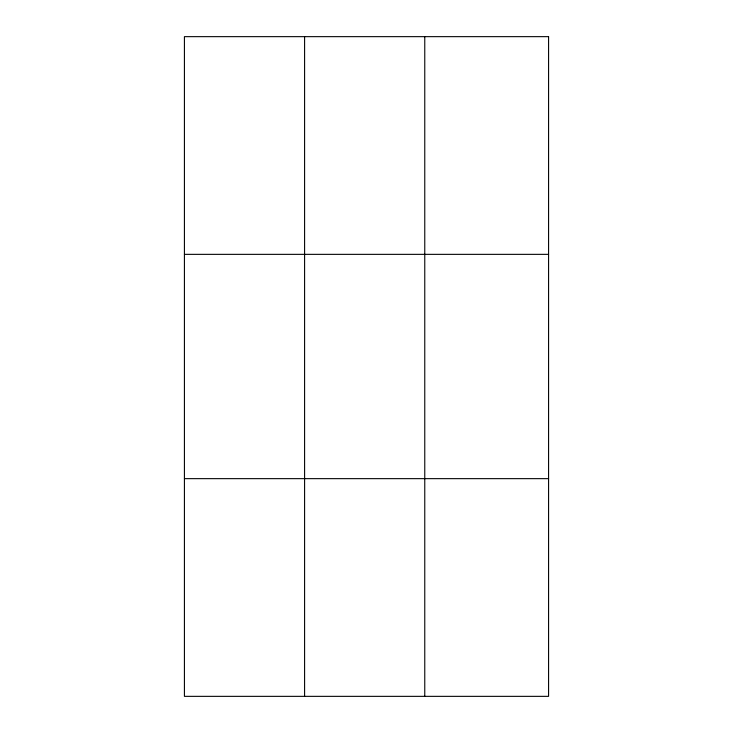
<?xml version="1.0" encoding="UTF-8"?>
<svg xmlns="http://www.w3.org/2000/svg" width="733" height="733" viewBox="0 0 733 733"><rect width="100%" height="100%" fill="white"/><g stroke="black" fill="none" stroke-linecap="round" stroke-linejoin="round"><path stroke-width="1.1" d="M304.589 696.35L304.589 36.65M424.764 696.35L424.764 36.65M184.423 254.351L548.577 254.351M184.423 478.649L548.577 478.649M548.577 36.65L548.577 696.35L184.423 696.35L184.423 36.65L548.577 36.65"/></g></svg>
